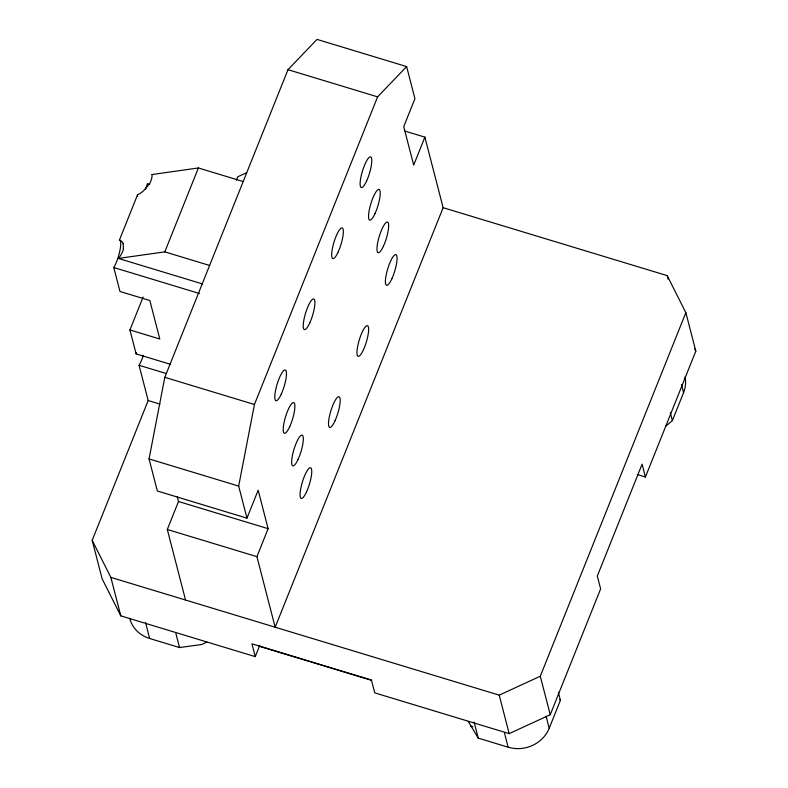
<?xml version="1.0" encoding="UTF-8"?>
<svg xmlns="http://www.w3.org/2000/svg" width="788" height="788" viewBox="0 0 788 788"><rect width="100%" height="100%" fill="white"/><g stroke="black" fill="none" stroke-linecap="round" stroke-linejoin="round"><path stroke-width="1.18" d="M123.381 248.85L123.174 243.728M424.88 137.132L443.132 207.687L275.17 627.209L256.918 556.653L268.117 528.679L258.168 490.195L246.969 518.169L157.344 490.993L149.05 458.921L164.81 377.324L287.984 69.679L317.012 39.4L406.638 66.576L414.931 98.648L403.732 126.612L413.69 165.096L424.88 137.132L405.101 131.133M246.969 518.169L238.675 486.097L254.435 404.5L377.61 96.855L406.638 66.576M143.091 297.086L129.931 329.965L159.797 339.017L149.848 300.533L119.973 291.481L113.787 267.536A16.036 3.684 -73.1 0 0 119.894 250.702A16.036 3.684 -73.1 0 0 119.431 240.035L137.516 194.872A16.036 3.684 -73.1 0 0 137.496 196.389M123.489 248.801A12.352 5.949 -56.6 0 1 118.407 258.425L164.791 251.864L198.389 167.962L243.197 181.555M259.784 645.293L255.253 656.631L120.82 615.871L102.145 578.845L92.186 540.361L148.174 400.521L139.062 365.287A16.036 3.684 -73.1 0 0 143.357 355.319M236.39 180.186L237.749 176.778L246.634 172.69M185.544 600.032L167.302 529.477L178.502 501.503L177.29 496.844M255.253 656.631L251.933 643.806L371.424 680.034L374.743 692.869L509.176 733.628L550.251 714.716L540.292 676.232L685.855 312.649L667.18 275.623L443.132 207.687M550.251 714.716L600.633 588.863L597.314 576.038L642.102 464.162L645.421 476.996L637.384 474.553M645.421 476.996L695.814 351.133L685.855 312.649M468.239 721.404L478.257 738.129L508.132 747.191A32.072 29.215 -14.5 0 0 549.206 728.279L560.396 700.305L558.328 692.288M665.436 426.466L672.371 420.634L683.57 392.66A32.072 29.215 -14.5 0 0 685.048 376.851M206.85 642.141L201.718 644.505L179.516 647.549L149.651 638.487A32.072 29.215 -14.5 0 1 129.715 618.245M92.186 540.361L110.862 577.387L499.218 695.144L540.292 676.232M152.015 174.542L198.389 167.962M287.984 69.679L377.61 96.855M149.73 184.353L147.376 183.634A16.036 3.684 -73.1 0 1 145.514 189.425M164.791 251.864L209.608 265.457M118.427 258.444L202.546 283.956M113.787 267.536L199.541 293.54M129.931 329.965L136.117 353.901L170.188 364.233M139.062 365.287L166.081 373.482M164.81 377.324L254.435 404.5M148.174 400.521L159.925 404.077M149.05 458.921L238.675 486.097M178.502 501.503L268.117 528.679M167.302 529.477L256.918 556.653M259.016 646.199L371.621 680.34M470.574 726.034L472.879 726.723M559.835 699.419L560.396 700.305M694.711 348.956L695.814 351.133M667.18 275.623L668.086 279.119M681.502 384.642L683.57 392.66M670.302 412.616L672.371 420.634M546.094 716.253L549.206 728.279M499.218 695.144L509.176 733.628M504.497 733.155L508.132 747.191M474.11 722.094L478.257 738.129M175.891 633.513L179.516 647.549M145.504 622.451L149.651 638.487M110.862 577.387L120.82 615.871M151.976 174.581A12.352 5.949 -56.6 0 1 149.503 183.831L143.475 190.873A24.704 11.899 -56.6 0 1 137.526 194.833M136.117 353.901A16.036 3.684 -73.1 0 1 136.432 352.788M119.392 240.113A23.67 11.396 -56.6 0 1 123.233 243.669M363.495 349.645A16.036 3.684 -73.1 0 0 367.454 325.661A16.036 3.684 -73.1 0 0 357.417 347.705A16.036 3.684 -73.1 0 0 363.495 349.645M335.058 420.684A16.036 3.684 -73.1 0 0 339.007 396.699A16.036 3.684 -73.1 0 0 328.97 418.743A16.036 3.684 -73.1 0 0 335.058 420.684M309.773 322.932A16.036 3.684 -73.1 0 0 313.732 298.947A16.036 3.684 -73.1 0 0 303.695 320.992A16.036 3.684 -73.1 0 0 309.773 322.932M338.21 251.894A16.036 3.684 -73.1 0 0 342.169 227.909A16.036 3.684 -73.1 0 0 332.132 249.954A16.036 3.684 -73.1 0 0 338.21 251.894M306.611 491.722A16.036 3.684 -73.1 0 0 310.57 467.737A16.036 3.684 -73.1 0 0 300.533 489.781A16.036 3.684 -73.1 0 0 306.611 491.722M298.189 459.138A16.036 3.684 -73.1 0 0 302.139 435.153A16.036 3.684 -73.1 0 0 292.102 457.198A16.036 3.684 -73.1 0 0 298.189 459.138M289.757 426.554A16.036 3.684 -73.1 0 0 293.717 402.57A16.036 3.684 -73.1 0 0 283.68 424.614A16.036 3.684 -73.1 0 0 289.757 426.554M281.336 393.97A16.036 3.684 -73.1 0 0 285.286 369.986A16.036 3.684 -73.1 0 0 275.248 392.03A16.036 3.684 -73.1 0 0 281.336 393.97M366.656 180.856A16.036 3.684 -73.1 0 0 370.616 156.871A16.036 3.684 -73.1 0 0 360.579 178.915A16.036 3.684 -73.1 0 0 366.656 180.856M375.078 213.44A16.036 3.684 -73.1 0 0 379.038 189.455A16.036 3.684 -73.1 0 0 369.001 211.499A16.036 3.684 -73.1 0 0 375.078 213.44M383.51 246.023A16.036 3.684 -73.1 0 0 387.469 222.039A16.036 3.684 -73.1 0 0 377.432 244.083A16.036 3.684 -73.1 0 0 383.51 246.023M391.931 278.607A16.036 3.684 -73.1 0 0 395.891 254.623A16.036 3.684 -73.1 0 0 385.854 276.667A16.036 3.684 -73.1 0 0 391.931 278.607"/></g></svg>
